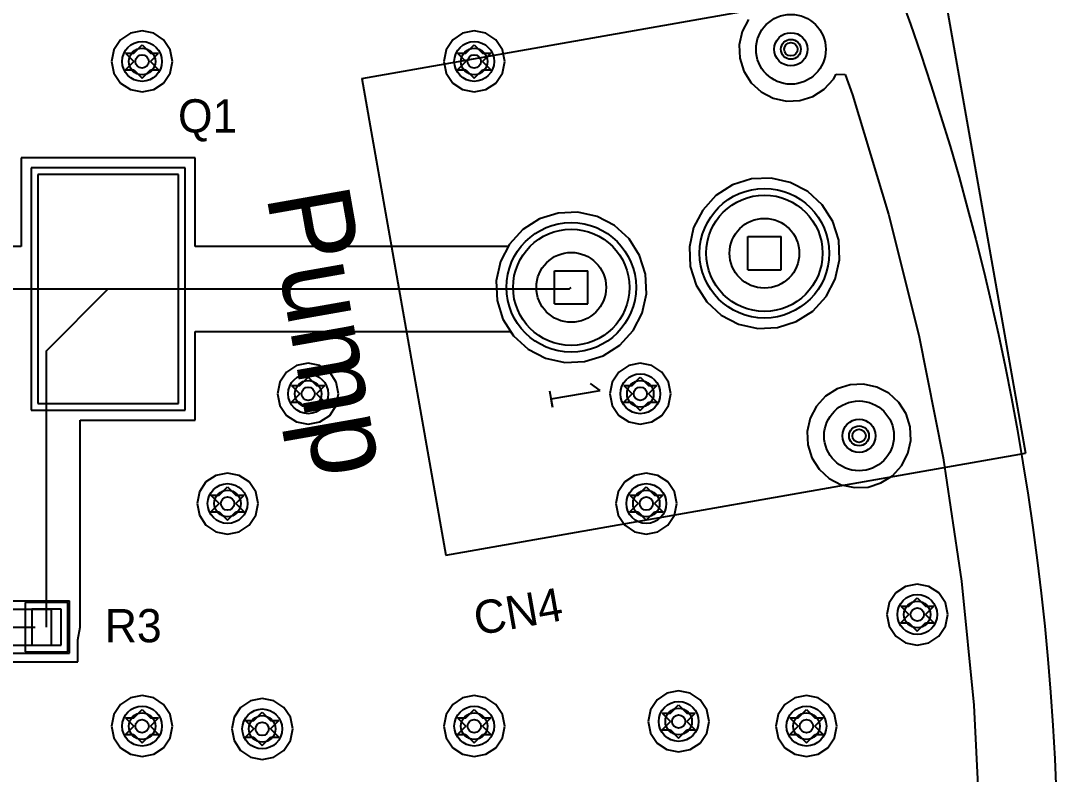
# Model space of a CAD drawing. Header units: millimetres. Extents: x 7.3 to 18.4, y 2.4 to 9.4.
# Drawn here: x 10.327 to 10.952, y 4.171 to 4.624 of the extents above; entities that cross this region are included whole.
import ezdxf

# ---------------------------------------------------------------- set-up
doc = ezdxf.new("R2010")
doc.units = ezdxf.units.MM
doc.header["$MEASUREMENT"] = 0
for name, color, linetype in [('BottomLayer', 5, 'Continuous'), ('BottomSolder', 6, 'Continuous'), ('DrillDrawing', 1, 'Continuous'), ('Mechanical1', 6, 'Continuous'), ('Mechanical13', 56, 'Continuous'), ('Mechanical15', 56, 'Continuous'), ('MidLayer1', 16, 'Continuous'), ('MidLayer2', 76, 'Continuous'), ('MultiLayer', 9, 'Continuous'), ('PadHoleLayer', 156, 'Continuous'), ('TopLayer', 1, 'Continuous'), ('TopOverlay', 2, 'Continuous'), ('TopPaste', 8, 'Continuous'), ('TopSolder', 216, 'Continuous'), ('ViaHoleLayer', 16, 'Continuous')]:
    doc.layers.add(name, color=color, linetype=linetype)

msp = doc.modelspace()

# ---------------------------------------------------------------- linework, layer by layer
at = {"layer": 'BottomLayer'}
for p, q in [((10.76504, 4.62524), (10.76127, 4.618)), ((10.76127, 4.618), (10.7595, 4.61003)), ((10.7595, 4.61003), (10.75986, 4.60188)), ((10.75986, 4.60188), (10.76231, 4.59409)), ((10.76231, 4.59409), (10.7667, 4.58721)), ((10.81627, 4.58937), (10.81786, 4.59244)), ((10.81786, 4.59244), (10.8233, 4.59207)), ((10.8233, 4.59207), (10.82766, 4.57989)), ((10.7667, 4.58721), (10.77272, 4.58169)), ((10.81075, 4.58336), (10.81627, 4.58937)), ((10.77272, 4.58169), (10.77996, 4.57793)), ((10.79608, 4.57652), (10.80387, 4.57897)), ((10.80387, 4.57897), (10.81075, 4.58336)), ((10.82766, 4.57989), (10.84946, 4.50804)), ((10.77996, 4.57793), (10.78793, 4.57616)), ((10.78793, 4.57616), (10.79608, 4.57652)), ((10.63923, 4.50519), (10.62923, 4.49883)), ((10.65053, 4.50876), (10.63923, 4.50519)), ((10.66236, 4.50927), (10.65053, 4.50876)), ((10.67393, 4.50671), (10.66236, 4.50927)), ((10.68444, 4.50124), (10.67393, 4.50671)), ((10.84946, 4.50804), (10.8677, 4.4352)), ((10.62923, 4.49883), (10.62123, 4.49009)), ((10.69318, 4.49323), (10.68444, 4.50124)), ((10.69954, 4.48324), (10.69318, 4.49323)), ((10.62123, 4.49009), (10.61576, 4.47958)), ((10.61576, 4.47958), (10.61319, 4.46801)), ((10.70311, 4.47194), (10.69954, 4.48324)), ((10.61319, 4.46801), (10.61371, 4.45618)), ((10.70362, 4.4601), (10.70311, 4.47194)), ((10.70106, 4.44853), (10.70362, 4.4601)), ((10.61371, 4.45618), (10.61727, 4.44488)), ((10.69559, 4.43802), (10.70106, 4.44853)), ((10.61727, 4.44488), (10.62364, 4.43488)), ((10.68758, 4.42929), (10.69559, 4.43802)), ((10.8677, 4.4352), (10.88235, 4.36155)), ((10.62364, 4.43488), (10.63238, 4.42688)), ((10.67759, 4.42292), (10.68758, 4.42929)), ((10.63238, 4.42688), (10.64288, 4.42141)), ((10.66629, 4.41936), (10.67759, 4.42292)), ((10.64288, 4.42141), (10.65445, 4.41884)), ((10.65445, 4.41884), (10.66629, 4.41936)), ((10.82624, 4.40547), (10.81846, 4.40301)), ((10.8344, 4.40582), (10.82624, 4.40547)), ((10.84237, 4.40406), (10.8344, 4.40582)), ((10.84961, 4.40029), (10.84237, 4.40406)), ((10.81157, 4.39863), (10.80606, 4.39261)), ((10.81846, 4.40301), (10.81157, 4.39863)), ((10.85562, 4.39477), (10.84961, 4.40029)), ((10.80606, 4.39261), (10.80229, 4.38537)), ((10.86001, 4.38789), (10.85562, 4.39477)), ((10.80229, 4.38537), (10.80052, 4.3774)), ((10.86246, 4.38011), (10.86001, 4.38789)), ((10.86282, 4.37195), (10.86246, 4.38011)), ((10.80052, 4.3774), (10.80088, 4.36925)), ((10.80088, 4.36925), (10.80333, 4.36146)), ((10.86105, 4.36398), (10.86282, 4.37195)), ((10.80333, 4.36146), (10.80772, 4.35458)), ((10.85728, 4.35674), (10.86105, 4.36398)), ((10.88235, 4.36155), (10.89337, 4.28727)), ((10.80772, 4.35458), (10.81374, 4.34906)), ((10.85177, 4.35072), (10.85728, 4.35674)), ((10.81374, 4.34906), (10.82098, 4.34529)), ((10.84489, 4.34634), (10.85177, 4.35072)), ((10.82098, 4.34529), (10.82895, 4.34353)), ((10.82895, 4.34353), (10.8371, 4.34388)), ((10.8371, 4.34388), (10.84489, 4.34634)), ((10.89337, 4.28727), (10.90073, 4.21255)), ((10.90073, 4.21255), (10.90442, 4.13755))]:
    msp.add_line(p, q, dxfattribs=at)
for centre, radius in [((10.4, 4.6), 0.008), ((10.6, 4.6), 0.008), ((10.77472, 4.48457), 0.035), ((10.65841, 4.46406), 0.035), ((10.5, 4.4), 0.008), ((10.7, 4.4), 0.008), ((10.45148, 4.33394), 0.008), ((10.70361, 4.33394), 0.008), ((10.86674, 4.26716), 0.008), ((10.72307, 4.20281), 0.008), ((10.4, 4.2), 0.008), ((10.47234, 4.19831), 0.008), ((10.6, 4.2), 0.008), ((10.8, 4.2), 0.008)]:
    msp.add_circle(centre, radius, dxfattribs=at)
at = {"layer": 'BottomSolder'}
for centre, radius in [((10.4, 4.6), 0.012), ((10.6, 4.6), 0.012), ((10.79065, 4.60731), 0.004), ((10.77472, 4.48457), 0.039), ((10.65841, 4.46406), 0.039), ((10.5, 4.4), 0.012), ((10.7, 4.4), 0.012), ((10.83167, 4.37468), 0.004), ((10.45148, 4.33394), 0.012), ((10.70361, 4.33394), 0.012), ((10.86674, 4.26716), 0.012), ((10.4, 4.2), 0.012), ((10.47234, 4.19831), 0.012), ((10.6, 4.2), 0.012), ((10.72307, 4.20281), 0.012), ((10.8, 4.2), 0.012)]:
    msp.add_circle(centre, radius, dxfattribs=at)
at = {"layer": 'DrillDrawing'}
for p, q in [((10.395, 4.605), (10.4, 4.61)), ((10.4, 4.61), (10.405, 4.605)), ((10.595, 4.605), (10.6, 4.61)), ((10.6, 4.61), (10.605, 4.605)), ((10.39, 4.605), (10.395, 4.6)), ((10.39, 4.605), (10.395, 4.605)), ((10.405, 4.605), (10.41, 4.605)), ((10.405, 4.6), (10.41, 4.605)), ((10.59, 4.605), (10.595, 4.6)), ((10.59, 4.605), (10.595, 4.605)), ((10.605, 4.605), (10.61, 4.605)), ((10.605, 4.6), (10.61, 4.605)), ((10.39, 4.595), (10.395, 4.6)), ((10.405, 4.6), (10.41, 4.595)), ((10.59, 4.595), (10.595, 4.6)), ((10.605, 4.6), (10.61, 4.595)), ((10.39, 4.595), (10.395, 4.595)), ((10.395, 4.595), (10.4, 4.59)), ((10.4, 4.59), (10.405, 4.595)), ((10.405, 4.595), (10.41, 4.595)), ((10.59, 4.595), (10.595, 4.595)), ((10.595, 4.595), (10.6, 4.59)), ((10.6, 4.59), (10.605, 4.595)), ((10.605, 4.595), (10.61, 4.595)), ((10.76472, 4.49457), (10.78472, 4.49457)), ((10.76472, 4.47457), (10.76472, 4.49457)), ((10.78472, 4.47457), (10.78472, 4.49457)), ((10.64841, 4.47406), (10.66841, 4.47406)), ((10.64841, 4.45406), (10.64841, 4.47406)), ((10.66841, 4.45406), (10.66841, 4.47406)), ((10.76472, 4.47457), (10.78472, 4.47457)), ((10.64841, 4.45406), (10.66841, 4.45406)), ((10.49, 4.405), (10.495, 4.4)), ((10.49, 4.405), (10.495, 4.405)), ((10.495, 4.405), (10.5, 4.41)), ((10.5, 4.41), (10.505, 4.405)), ((10.505, 4.405), (10.51, 4.405)), ((10.505, 4.4), (10.51, 4.405)), ((10.69, 4.405), (10.695, 4.4)), ((10.69, 4.405), (10.695, 4.405)), ((10.695, 4.405), (10.7, 4.41)), ((10.7, 4.41), (10.705, 4.405)), ((10.705, 4.405), (10.71, 4.405)), ((10.705, 4.4), (10.71, 4.405)), ((10.49, 4.395), (10.495, 4.4)), ((10.505, 4.4), (10.51, 4.395)), ((10.69, 4.395), (10.695, 4.4)), ((10.705, 4.4), (10.71, 4.395)), ((10.49, 4.395), (10.495, 4.395)), ((10.495, 4.395), (10.5, 4.39)), ((10.5, 4.39), (10.505, 4.395)), ((10.505, 4.395), (10.51, 4.395)), ((10.69, 4.395), (10.695, 4.395)), ((10.695, 4.395), (10.7, 4.39)), ((10.7, 4.39), (10.705, 4.395)), ((10.705, 4.395), (10.71, 4.395)), ((10.44647, 4.33894), (10.45148, 4.34394)), ((10.45148, 4.34394), (10.45647, 4.33894)), ((10.69861, 4.33894), (10.70361, 4.34394)), ((10.70361, 4.34394), (10.70861, 4.33894)), ((10.44148, 4.33894), (10.44647, 4.33394)), ((10.44148, 4.33894), (10.44647, 4.33894)), ((10.45647, 4.33894), (10.46148, 4.33894)), ((10.45647, 4.33394), (10.46148, 4.33894)), ((10.69361, 4.33894), (10.69861, 4.33394)), ((10.69361, 4.33894), (10.69861, 4.33894)), ((10.70861, 4.33894), (10.71361, 4.33894)), ((10.70861, 4.33394), (10.71361, 4.33894)), ((10.44148, 4.32894), (10.44647, 4.33394)), ((10.44148, 4.32894), (10.44647, 4.32894)), ((10.44647, 4.32894), (10.45148, 4.32394)), ((10.45148, 4.32394), (10.45647, 4.32894)), ((10.45647, 4.33394), (10.46148, 4.32894)), ((10.45647, 4.32894), (10.46148, 4.32894)), ((10.69361, 4.32894), (10.69861, 4.33394)), ((10.69361, 4.32894), (10.69861, 4.32894)), ((10.69861, 4.32894), (10.70361, 4.32394)), ((10.70361, 4.32394), (10.70861, 4.32894)), ((10.70861, 4.33394), (10.71361, 4.32894)), ((10.70861, 4.32894), (10.71361, 4.32894)), ((10.86174, 4.27216), (10.86674, 4.27716)), ((10.86674, 4.27716), (10.87174, 4.27216)), ((10.85674, 4.27216), (10.86174, 4.26716)), ((10.85674, 4.27216), (10.86174, 4.27216)), ((10.85674, 4.26216), (10.86174, 4.26716)), ((10.87174, 4.27216), (10.87674, 4.27216)), ((10.87174, 4.26716), (10.87674, 4.27216)), ((10.87174, 4.26716), (10.87674, 4.26216)), ((10.85674, 4.26216), (10.86174, 4.26216)), ((10.86174, 4.26216), (10.86674, 4.25716)), ((10.86674, 4.25716), (10.87174, 4.26216)), ((10.87174, 4.26216), (10.87674, 4.26216)), ((10.71807, 4.20781), (10.72307, 4.21281)), ((10.72307, 4.21281), (10.72807, 4.20781)), ((10.39, 4.205), (10.395, 4.2)), ((10.39, 4.205), (10.395, 4.205)), ((10.395, 4.205), (10.4, 4.21)), ((10.4, 4.21), (10.405, 4.205)), ((10.405, 4.205), (10.41, 4.205)), ((10.405, 4.2), (10.41, 4.205)), ((10.46734, 4.20331), (10.47234, 4.20831)), ((10.47234, 4.20831), (10.47734, 4.20331)), ((10.59, 4.205), (10.595, 4.2)), ((10.59, 4.205), (10.595, 4.205)), ((10.595, 4.205), (10.6, 4.21)), ((10.6, 4.21), (10.605, 4.205)), ((10.605, 4.205), (10.61, 4.205)), ((10.605, 4.2), (10.61, 4.205)), ((10.71307, 4.20781), (10.71807, 4.20281)), ((10.71307, 4.20781), (10.71807, 4.20781)), ((10.72807, 4.20781), (10.73307, 4.20781)), ((10.72807, 4.20281), (10.73307, 4.20781)), ((10.79, 4.205), (10.795, 4.2)), ((10.79, 4.205), (10.795, 4.205)), ((10.795, 4.205), (10.8, 4.21)), ((10.8, 4.21), (10.805, 4.205)), ((10.805, 4.205), (10.81, 4.205)), ((10.805, 4.2), (10.81, 4.205)), ((10.39, 4.195), (10.395, 4.2)), ((10.405, 4.2), (10.41, 4.195)), ((10.46234, 4.20331), (10.46734, 4.19831)), ((10.46234, 4.20331), (10.46734, 4.20331)), ((10.46234, 4.19331), (10.46734, 4.19831)), ((10.47734, 4.20331), (10.48234, 4.20331)), ((10.47734, 4.19831), (10.48234, 4.20331)), ((10.47734, 4.19831), (10.48234, 4.19331)), ((10.59, 4.195), (10.595, 4.2)), ((10.605, 4.2), (10.61, 4.195)), ((10.71307, 4.19781), (10.71807, 4.20281)), ((10.71307, 4.19781), (10.71807, 4.19781)), ((10.71807, 4.19781), (10.72307, 4.19281)), ((10.72307, 4.19281), (10.72807, 4.19781)), ((10.72807, 4.20281), (10.73307, 4.19781)), ((10.72807, 4.19781), (10.73307, 4.19781)), ((10.79, 4.195), (10.795, 4.2)), ((10.805, 4.2), (10.81, 4.195)), ((10.39, 4.195), (10.395, 4.195)), ((10.395, 4.195), (10.4, 4.19)), ((10.4, 4.19), (10.405, 4.195)), ((10.405, 4.195), (10.41, 4.195)), ((10.46234, 4.19331), (10.46734, 4.19331)), ((10.46734, 4.19331), (10.47234, 4.18831)), ((10.47234, 4.18831), (10.47734, 4.19331)), ((10.47734, 4.19331), (10.48234, 4.19331)), ((10.59, 4.195), (10.595, 4.195)), ((10.595, 4.195), (10.6, 4.19)), ((10.6, 4.19), (10.605, 4.195)), ((10.605, 4.195), (10.61, 4.195)), ((10.79, 4.195), (10.795, 4.195)), ((10.795, 4.195), (10.8, 4.19)), ((10.8, 4.19), (10.805, 4.195)), ((10.805, 4.195), (10.81, 4.195))]:
    msp.add_line(p, q, dxfattribs=at)
for centre, radius in [((10.79065, 4.60731), 0.01), ((10.79065, 4.60731), 0.006), ((10.83167, 4.37468), 0.01), ((10.83167, 4.37468), 0.006)]:
    msp.add_circle(centre, radius, dxfattribs=at)
at = {"layer": 'Mechanical1'}
msp.add_circle((9.37681, 4.09921), 1.5748, dxfattribs=at)
at = {"layer": 'Mechanical13'}
for p, q in [((10.30406, 4.27039), (10.34539, 4.27039)), ((10.34539, 4.24874), (10.34539, 4.27039)), ((10.30406, 4.24874), (10.34539, 4.24874))]:
    msp.add_line(p, q, dxfattribs=at)
at = {"layer": 'Mechanical15'}
for p, q in [((10.29323, 4.27532), (10.35622, 4.27532)), ((10.35622, 4.24382), (10.35622, 4.27532)), ((10.3139, 4.25957), (10.33555, 4.25957)), ((10.29323, 4.24382), (10.35622, 4.24382))]:
    msp.add_line(p, q, dxfattribs=at)
at = {"layer": 'MidLayer1'}
for p, q in [((10.76504, 4.62524), (10.76127, 4.618)), ((10.76127, 4.618), (10.7595, 4.61003)), ((10.7595, 4.61003), (10.75986, 4.60188)), ((10.75986, 4.60188), (10.76231, 4.59409)), ((10.76231, 4.59409), (10.7667, 4.58721)), ((10.81627, 4.58937), (10.81786, 4.59244)), ((10.81786, 4.59244), (10.8233, 4.59207)), ((10.8233, 4.59207), (10.82766, 4.57989)), ((10.7667, 4.58721), (10.77272, 4.58169)), ((10.81075, 4.58336), (10.81627, 4.58937)), ((10.77272, 4.58169), (10.77996, 4.57793)), ((10.79608, 4.57652), (10.80387, 4.57897)), ((10.80387, 4.57897), (10.81075, 4.58336)), ((10.82766, 4.57989), (10.84946, 4.50804)), ((10.77996, 4.57793), (10.78793, 4.57616)), ((10.78793, 4.57616), (10.79608, 4.57652)), ((10.63923, 4.50519), (10.62923, 4.49883)), ((10.65053, 4.50876), (10.63923, 4.50519)), ((10.66236, 4.50927), (10.65053, 4.50876)), ((10.67393, 4.50671), (10.66236, 4.50927)), ((10.68444, 4.50124), (10.67393, 4.50671)), ((10.84946, 4.50804), (10.8677, 4.4352)), ((10.62923, 4.49883), (10.62123, 4.49009)), ((10.69318, 4.49323), (10.68444, 4.50124)), ((10.69954, 4.48324), (10.69318, 4.49323)), ((10.62123, 4.49009), (10.61576, 4.47958)), ((10.61576, 4.47958), (10.61319, 4.46801)), ((10.70311, 4.47194), (10.69954, 4.48324)), ((10.61319, 4.46801), (10.61371, 4.45618)), ((10.70362, 4.4601), (10.70311, 4.47194)), ((10.70106, 4.44853), (10.70362, 4.4601)), ((10.61371, 4.45618), (10.61727, 4.44488)), ((10.69559, 4.43802), (10.70106, 4.44853)), ((10.61727, 4.44488), (10.62364, 4.43488)), ((10.68758, 4.42929), (10.69559, 4.43802)), ((10.8677, 4.4352), (10.88235, 4.36155)), ((10.62364, 4.43488), (10.63238, 4.42688)), ((10.67759, 4.42292), (10.68758, 4.42929)), ((10.63238, 4.42688), (10.64288, 4.42141)), ((10.66629, 4.41936), (10.67759, 4.42292)), ((10.64288, 4.42141), (10.65445, 4.41884)), ((10.65445, 4.41884), (10.66629, 4.41936)), ((10.82624, 4.40547), (10.81846, 4.40301)), ((10.8344, 4.40582), (10.82624, 4.40547)), ((10.84237, 4.40406), (10.8344, 4.40582)), ((10.84961, 4.40029), (10.84237, 4.40406)), ((10.81157, 4.39863), (10.80606, 4.39261)), ((10.81846, 4.40301), (10.81157, 4.39863)), ((10.85562, 4.39477), (10.84961, 4.40029)), ((10.80606, 4.39261), (10.80229, 4.38537)), ((10.86001, 4.38789), (10.85562, 4.39477)), ((10.80229, 4.38537), (10.80052, 4.3774)), ((10.86246, 4.38011), (10.86001, 4.38789)), ((10.86282, 4.37195), (10.86246, 4.38011)), ((10.80052, 4.3774), (10.80088, 4.36925)), ((10.80088, 4.36925), (10.80333, 4.36146)), ((10.86105, 4.36398), (10.86282, 4.37195)), ((10.80333, 4.36146), (10.80772, 4.35458)), ((10.85728, 4.35674), (10.86105, 4.36398)), ((10.88235, 4.36155), (10.89337, 4.28727)), ((10.80772, 4.35458), (10.81374, 4.34906)), ((10.85177, 4.35072), (10.85728, 4.35674)), ((10.81374, 4.34906), (10.82098, 4.34529)), ((10.84489, 4.34634), (10.85177, 4.35072)), ((10.82098, 4.34529), (10.82895, 4.34353)), ((10.82895, 4.34353), (10.8371, 4.34388)), ((10.8371, 4.34388), (10.84489, 4.34634)), ((10.89337, 4.28727), (10.90073, 4.21255)), ((10.90073, 4.21255), (10.90442, 4.13755))]:
    msp.add_line(p, q, dxfattribs=at)
for centre, radius in [((10.4, 4.6), 0.008), ((10.6, 4.6), 0.008), ((10.77472, 4.48457), 0.035), ((10.65841, 4.46406), 0.035), ((10.5, 4.4), 0.008), ((10.7, 4.4), 0.008), ((10.45148, 4.33394), 0.008), ((10.70361, 4.33394), 0.008), ((10.86674, 4.26716), 0.008), ((10.72307, 4.20281), 0.008), ((10.4, 4.2), 0.008), ((10.47234, 4.19831), 0.008), ((10.6, 4.2), 0.008), ((10.8, 4.2), 0.008)]:
    msp.add_circle(centre, radius, dxfattribs=at)
at = {"layer": 'MidLayer2'}
for p, q in [((10.76504, 4.62524), (10.76127, 4.618)), ((10.39298, 4.61696), (10.38702, 4.61298)), ((10.4, 4.61835), (10.39298, 4.61696)), ((10.40702, 4.61696), (10.4, 4.61835)), ((10.41298, 4.61298), (10.40702, 4.61696)), ((10.59298, 4.61696), (10.58702, 4.61298)), ((10.6, 4.61835), (10.59298, 4.61696)), ((10.60702, 4.61696), (10.6, 4.61835)), ((10.61298, 4.61298), (10.60702, 4.61696)), ((10.76127, 4.618), (10.7595, 4.61003)), ((10.38702, 4.61298), (10.38304, 4.60702)), ((10.41696, 4.60702), (10.41298, 4.61298)), ((10.58702, 4.61298), (10.58304, 4.60702)), ((10.61696, 4.60702), (10.61298, 4.61298)), ((10.7595, 4.61003), (10.75986, 4.60188)), ((10.38304, 4.60702), (10.38165, 4.6)), ((10.41835, 4.6), (10.41696, 4.60702)), ((10.58304, 4.60702), (10.58165, 4.6)), ((10.61835, 4.6), (10.61696, 4.60702)), ((10.38165, 4.6), (10.38304, 4.59298)), ((10.41696, 4.59298), (10.41835, 4.6)), ((10.58165, 4.6), (10.58304, 4.59298)), ((10.61696, 4.59298), (10.61835, 4.6)), ((10.75986, 4.60188), (10.76231, 4.59409)), ((10.38304, 4.59298), (10.38702, 4.58702)), ((10.41298, 4.58702), (10.41696, 4.59298)), ((10.58304, 4.59298), (10.58702, 4.58702)), ((10.61298, 4.58702), (10.61696, 4.59298)), ((10.76231, 4.59409), (10.7667, 4.58721)), ((10.81627, 4.58937), (10.81786, 4.59244)), ((10.81786, 4.59244), (10.8233, 4.59207)), ((10.8233, 4.59207), (10.82766, 4.57989)), ((10.38702, 4.58702), (10.39298, 4.58304)), ((10.40702, 4.58304), (10.41298, 4.58702)), ((10.58702, 4.58702), (10.59298, 4.58304)), ((10.60702, 4.58304), (10.61298, 4.58702)), ((10.7667, 4.58721), (10.77272, 4.58169)), ((10.81075, 4.58336), (10.81627, 4.58937)), ((10.39298, 4.58304), (10.4, 4.58165)), ((10.4, 4.58165), (10.40702, 4.58304)), ((10.59298, 4.58304), (10.6, 4.58165)), ((10.6, 4.58165), (10.60702, 4.58304)), ((10.77272, 4.58169), (10.77996, 4.57793)), ((10.79608, 4.57652), (10.80387, 4.57897)), ((10.80387, 4.57897), (10.81075, 4.58336)), ((10.82766, 4.57989), (10.84946, 4.50804)), ((10.77996, 4.57793), (10.78793, 4.57616)), ((10.78793, 4.57616), (10.79608, 4.57652)), ((10.76684, 4.52927), (10.75554, 4.5257)), ((10.77868, 4.52978), (10.76684, 4.52927)), ((10.79025, 4.52722), (10.77868, 4.52978)), ((10.75554, 4.5257), (10.74555, 4.51934)), ((10.80076, 4.52175), (10.79025, 4.52722)), ((10.74555, 4.51934), (10.73754, 4.5106)), ((10.80949, 4.51374), (10.80076, 4.52175)), ((10.73754, 4.5106), (10.73207, 4.50009)), ((10.81586, 4.50375), (10.80949, 4.51374)), ((10.63923, 4.50519), (10.62923, 4.49883)), ((10.65053, 4.50876), (10.63923, 4.50519)), ((10.66236, 4.50927), (10.65053, 4.50876)), ((10.67393, 4.50671), (10.66236, 4.50927)), ((10.68444, 4.50124), (10.67393, 4.50671)), ((10.81942, 4.49245), (10.81586, 4.50375)), ((10.84946, 4.50804), (10.8677, 4.4352)), ((10.62923, 4.49883), (10.62123, 4.49009)), ((10.69318, 4.49323), (10.68444, 4.50124)), ((10.73207, 4.50009), (10.72951, 4.48852)), ((10.69954, 4.48324), (10.69318, 4.49323)), ((10.81994, 4.48061), (10.81942, 4.49245)), ((10.62123, 4.49009), (10.61576, 4.47958)), ((10.72951, 4.48852), (10.73003, 4.47669)), ((10.61576, 4.47958), (10.61319, 4.46801)), ((10.70311, 4.47194), (10.69954, 4.48324)), ((10.81738, 4.46904), (10.81994, 4.48061)), ((10.73003, 4.47669), (10.73359, 4.46539)), ((10.61319, 4.46801), (10.61371, 4.45618)), ((10.70362, 4.4601), (10.70311, 4.47194)), ((10.8119, 4.45853), (10.81738, 4.46904)), ((10.70106, 4.44853), (10.70362, 4.4601)), ((10.73359, 4.46539), (10.73996, 4.45539)), ((10.61371, 4.45618), (10.61727, 4.44488)), ((10.73996, 4.45539), (10.74869, 4.44739)), ((10.8039, 4.4498), (10.8119, 4.45853)), ((10.69559, 4.43802), (10.70106, 4.44853)), ((10.79391, 4.44343), (10.8039, 4.4498)), ((10.61727, 4.44488), (10.62364, 4.43488)), ((10.74869, 4.44739), (10.7592, 4.44192)), ((10.7592, 4.44192), (10.77077, 4.43935)), ((10.78261, 4.43987), (10.79391, 4.44343)), ((10.68758, 4.42929), (10.69559, 4.43802)), ((10.77077, 4.43935), (10.78261, 4.43987)), ((10.8677, 4.4352), (10.88235, 4.36155)), ((10.62364, 4.43488), (10.63238, 4.42688)), ((10.67759, 4.42292), (10.68758, 4.42929)), ((10.63238, 4.42688), (10.64288, 4.42141)), ((10.66629, 4.41936), (10.67759, 4.42292)), ((10.49298, 4.41696), (10.48702, 4.41298)), ((10.5, 4.41835), (10.49298, 4.41696)), ((10.50702, 4.41696), (10.5, 4.41835)), ((10.51298, 4.41298), (10.50702, 4.41696)), ((10.64288, 4.42141), (10.65445, 4.41884)), ((10.65445, 4.41884), (10.66629, 4.41936)), ((10.69298, 4.41696), (10.68702, 4.41298)), ((10.7, 4.41835), (10.69298, 4.41696)), ((10.70702, 4.41696), (10.7, 4.41835)), ((10.71298, 4.41298), (10.70702, 4.41696)), ((10.48702, 4.41298), (10.48304, 4.40702)), ((10.51696, 4.40702), (10.51298, 4.41298)), ((10.68702, 4.41298), (10.68304, 4.40702)), ((10.71696, 4.40702), (10.71298, 4.41298)), ((10.48304, 4.40702), (10.48165, 4.4)), ((10.51835, 4.4), (10.51696, 4.40702)), ((10.68304, 4.40702), (10.68165, 4.4)), ((10.71835, 4.4), (10.71696, 4.40702)), ((10.82624, 4.40547), (10.81846, 4.40301)), ((10.8344, 4.40582), (10.82624, 4.40547)), ((10.84237, 4.40406), (10.8344, 4.40582)), ((10.84961, 4.40029), (10.84237, 4.40406)), ((10.48165, 4.4), (10.48304, 4.39298)), ((10.51696, 4.39298), (10.51835, 4.4)), ((10.68165, 4.4), (10.68304, 4.39298)), ((10.71696, 4.39298), (10.71835, 4.4)), ((10.81157, 4.39863), (10.80606, 4.39261)), ((10.81846, 4.40301), (10.81157, 4.39863)), ((10.85562, 4.39477), (10.84961, 4.40029)), ((10.48304, 4.39298), (10.48702, 4.38702)), ((10.51298, 4.38702), (10.51696, 4.39298)), ((10.68304, 4.39298), (10.68702, 4.38702)), ((10.71298, 4.38702), (10.71696, 4.39298)), ((10.80606, 4.39261), (10.80229, 4.38537)), ((10.86001, 4.38789), (10.85562, 4.39477)), ((10.48702, 4.38702), (10.49298, 4.38304)), ((10.50702, 4.38304), (10.51298, 4.38702)), ((10.68702, 4.38702), (10.69298, 4.38304)), ((10.70702, 4.38304), (10.71298, 4.38702)), ((10.80229, 4.38537), (10.80052, 4.3774)), ((10.86246, 4.38011), (10.86001, 4.38789)), ((10.49298, 4.38304), (10.5, 4.38165)), ((10.5, 4.38165), (10.50702, 4.38304)), ((10.69298, 4.38304), (10.7, 4.38165)), ((10.7, 4.38165), (10.70702, 4.38304)), ((10.86282, 4.37195), (10.86246, 4.38011)), ((10.80052, 4.3774), (10.80088, 4.36925)), ((10.80088, 4.36925), (10.80333, 4.36146)), ((10.86105, 4.36398), (10.86282, 4.37195)), ((10.80333, 4.36146), (10.80772, 4.35458)), ((10.85728, 4.35674), (10.86105, 4.36398)), ((10.88235, 4.36155), (10.89337, 4.28727)), ((10.80772, 4.35458), (10.81374, 4.34906)), ((10.85177, 4.35072), (10.85728, 4.35674)), ((10.44445, 4.3509), (10.4385, 4.34692)), ((10.45148, 4.35229), (10.44445, 4.3509)), ((10.4585, 4.3509), (10.45148, 4.35229)), ((10.46445, 4.34692), (10.4585, 4.3509)), ((10.69658, 4.3509), (10.69063, 4.34692)), ((10.70361, 4.35229), (10.69658, 4.3509)), ((10.71063, 4.3509), (10.70361, 4.35229)), ((10.71658, 4.34692), (10.71063, 4.3509)), ((10.81374, 4.34906), (10.82098, 4.34529)), ((10.84489, 4.34634), (10.85177, 4.35072)), ((10.4385, 4.34692), (10.43452, 4.34096)), ((10.46843, 4.34096), (10.46445, 4.34692)), ((10.69063, 4.34692), (10.68665, 4.34096)), ((10.72056, 4.34096), (10.71658, 4.34692)), ((10.82098, 4.34529), (10.82895, 4.34353)), ((10.82895, 4.34353), (10.8371, 4.34388)), ((10.8371, 4.34388), (10.84489, 4.34634)), ((10.43452, 4.34096), (10.43312, 4.33394)), ((10.46983, 4.33394), (10.46843, 4.34096)), ((10.68665, 4.34096), (10.68525, 4.33394)), ((10.72196, 4.33394), (10.72056, 4.34096)), ((10.43312, 4.33394), (10.43452, 4.32692)), ((10.46843, 4.32692), (10.46983, 4.33394)), ((10.68525, 4.33394), (10.68665, 4.32692)), ((10.72056, 4.32692), (10.72196, 4.33394)), ((10.43452, 4.32692), (10.4385, 4.32096)), ((10.46445, 4.32096), (10.46843, 4.32692)), ((10.68665, 4.32692), (10.69063, 4.32096)), ((10.71658, 4.32096), (10.72056, 4.32692)), ((10.4385, 4.32096), (10.44445, 4.31699)), ((10.44445, 4.31699), (10.45148, 4.31559)), ((10.45148, 4.31559), (10.4585, 4.31699)), ((10.4585, 4.31699), (10.46445, 4.32096)), ((10.69063, 4.32096), (10.69658, 4.31699)), ((10.69658, 4.31699), (10.70361, 4.31559)), ((10.70361, 4.31559), (10.71063, 4.31699)), ((10.71063, 4.31699), (10.71658, 4.32096)), ((10.86674, 4.28551), (10.85972, 4.28412)), ((10.87377, 4.28412), (10.86674, 4.28551)), ((10.89337, 4.28727), (10.90073, 4.21255)), ((10.85377, 4.28014), (10.84979, 4.27418)), ((10.85972, 4.28412), (10.85377, 4.28014)), ((10.87972, 4.28014), (10.87377, 4.28412)), ((10.8837, 4.27418), (10.87972, 4.28014)), ((10.84979, 4.27418), (10.84839, 4.26716)), ((10.8851, 4.26716), (10.8837, 4.27418)), ((10.84839, 4.26716), (10.84979, 4.26014)), ((10.8837, 4.26014), (10.8851, 4.26716)), ((10.84979, 4.26014), (10.85377, 4.25418)), ((10.87972, 4.25418), (10.8837, 4.26014)), ((10.85377, 4.25418), (10.85972, 4.2502)), ((10.87377, 4.2502), (10.87972, 4.25418)), ((10.85972, 4.2502), (10.86674, 4.24881)), ((10.86674, 4.24881), (10.87377, 4.2502)), ((10.39298, 4.21696), (10.38702, 4.21298)), ((10.4, 4.21835), (10.39298, 4.21696)), ((10.40702, 4.21696), (10.4, 4.21835)), ((10.41298, 4.21298), (10.40702, 4.21696)), ((10.47234, 4.21666), (10.46532, 4.21526)), ((10.47936, 4.21526), (10.47234, 4.21666)), ((10.59298, 4.21696), (10.58702, 4.21298)), ((10.6, 4.21835), (10.59298, 4.21696)), ((10.60702, 4.21696), (10.6, 4.21835)), ((10.61298, 4.21298), (10.60702, 4.21696)), ((10.71605, 4.21977), (10.71009, 4.21579)), ((10.72307, 4.22117), (10.71605, 4.21977)), ((10.73009, 4.21977), (10.72307, 4.22117)), ((10.73605, 4.21579), (10.73009, 4.21977)), ((10.79298, 4.21696), (10.78702, 4.21298)), ((10.8, 4.21835), (10.79298, 4.21696)), ((10.80702, 4.21696), (10.8, 4.21835)), ((10.81298, 4.21298), (10.80702, 4.21696)), ((10.38702, 4.21298), (10.38304, 4.20702)), ((10.41696, 4.20702), (10.41298, 4.21298)), ((10.45936, 4.21128), (10.45538, 4.20533)), ((10.46532, 4.21526), (10.45936, 4.21128)), ((10.48532, 4.21128), (10.47936, 4.21526)), ((10.48929, 4.20533), (10.48532, 4.21128)), ((10.58702, 4.21298), (10.58304, 4.20702)), ((10.61696, 4.20702), (10.61298, 4.21298)), ((10.71009, 4.21579), (10.70612, 4.20984)), ((10.74003, 4.20984), (10.73605, 4.21579)), ((10.78702, 4.21298), (10.78304, 4.20702)), ((10.81696, 4.20702), (10.81298, 4.21298)), ((10.90073, 4.21255), (10.90442, 4.13755)), ((10.38304, 4.20702), (10.38165, 4.2)), ((10.41835, 4.2), (10.41696, 4.20702)), ((10.45538, 4.20533), (10.45399, 4.19831)), ((10.49069, 4.19831), (10.48929, 4.20533)), ((10.58304, 4.20702), (10.58165, 4.2)), ((10.61835, 4.2), (10.61696, 4.20702)), ((10.70612, 4.20984), (10.70472, 4.20281)), ((10.74142, 4.20281), (10.74003, 4.20984)), ((10.78304, 4.20702), (10.78165, 4.2)), ((10.81835, 4.2), (10.81696, 4.20702)), ((10.38165, 4.2), (10.38304, 4.19298)), ((10.41696, 4.19298), (10.41835, 4.2)), ((10.45399, 4.19831), (10.45538, 4.19128)), ((10.48929, 4.19128), (10.49069, 4.19831)), ((10.58165, 4.2), (10.58304, 4.19298)), ((10.61696, 4.19298), (10.61835, 4.2)), ((10.70472, 4.20281), (10.70612, 4.19579)), ((10.74003, 4.19579), (10.74142, 4.20281)), ((10.78165, 4.2), (10.78304, 4.19298)), ((10.81696, 4.19298), (10.81835, 4.2)), ((10.38304, 4.19298), (10.38702, 4.18702)), ((10.41298, 4.18702), (10.41696, 4.19298)), ((10.58304, 4.19298), (10.58702, 4.18702)), ((10.61298, 4.18702), (10.61696, 4.19298)), ((10.70612, 4.19579), (10.71009, 4.18984)), ((10.73605, 4.18984), (10.74003, 4.19579)), ((10.78304, 4.19298), (10.78702, 4.18702)), ((10.81298, 4.18702), (10.81696, 4.19298)), ((10.38702, 4.18702), (10.39298, 4.18304)), ((10.40702, 4.18304), (10.41298, 4.18702)), ((10.45538, 4.19128), (10.45936, 4.18533)), ((10.45936, 4.18533), (10.46532, 4.18135)), ((10.47936, 4.18135), (10.48532, 4.18533)), ((10.48532, 4.18533), (10.48929, 4.19128)), ((10.58702, 4.18702), (10.59298, 4.18304)), ((10.60702, 4.18304), (10.61298, 4.18702)), ((10.71009, 4.18984), (10.71605, 4.18586)), ((10.71605, 4.18586), (10.72307, 4.18446)), ((10.72307, 4.18446), (10.73009, 4.18586)), ((10.73009, 4.18586), (10.73605, 4.18984)), ((10.78702, 4.18702), (10.79298, 4.18304)), ((10.80702, 4.18304), (10.81298, 4.18702)), ((10.39298, 4.18304), (10.4, 4.18165)), ((10.4, 4.18165), (10.40702, 4.18304)), ((10.46532, 4.18135), (10.47234, 4.17995)), ((10.47234, 4.17995), (10.47936, 4.18135)), ((10.59298, 4.18304), (10.6, 4.18165)), ((10.6, 4.18165), (10.60702, 4.18304)), ((10.79298, 4.18304), (10.8, 4.18165)), ((10.8, 4.18165), (10.80702, 4.18304))]:
    msp.add_line(p, q, dxfattribs=at)
for centre, radius in [((10.4, 4.6), 0.008), ((10.6, 4.6), 0.008), ((10.77472, 4.48457), 0.035), ((10.65841, 4.46406), 0.035), ((10.5, 4.4), 0.008), ((10.7, 4.4), 0.008), ((10.45148, 4.33394), 0.008), ((10.70361, 4.33394), 0.008), ((10.86674, 4.26716), 0.008), ((10.72307, 4.20281), 0.008), ((10.4, 4.2), 0.008), ((10.47234, 4.19831), 0.008), ((10.6, 4.2), 0.008), ((10.8, 4.2), 0.008)]:
    msp.add_circle(centre, radius, dxfattribs=at)
at = {"layer": 'MultiLayer'}
for centre, radius in [((10.4, 4.6), 0.008), ((10.6, 4.6), 0.008), ((10.77472, 4.48457), 0.035), ((10.65841, 4.46406), 0.035), ((10.5, 4.4), 0.008), ((10.7, 4.4), 0.008), ((10.45148, 4.33394), 0.008), ((10.70361, 4.33394), 0.008), ((10.86674, 4.26716), 0.008), ((10.72307, 4.20281), 0.008), ((10.4, 4.2), 0.008), ((10.47234, 4.19831), 0.008), ((10.6, 4.2), 0.008), ((10.8, 4.2), 0.008)]:
    msp.add_circle(centre, radius, dxfattribs=at)
at = {"layer": 'PadHoleLayer'}
for centre in [(10.79065, 4.60731), (10.77472, 4.48457), (10.65841, 4.46406), (10.83167, 4.37468)]:
    msp.add_circle(centre, 0.021, dxfattribs=at)
at = {"layer": 'TopLayer'}
for p, q in [((10.76504, 4.62524), (10.76127, 4.618)), ((10.76127, 4.618), (10.7595, 4.61003)), ((10.7595, 4.61003), (10.75986, 4.60188)), ((10.75986, 4.60188), (10.76231, 4.59409)), ((10.76231, 4.59409), (10.7667, 4.58721)), ((10.81627, 4.58937), (10.81786, 4.59244)), ((10.81786, 4.59244), (10.8233, 4.59207)), ((10.8233, 4.59207), (10.82766, 4.57989)), ((10.7667, 4.58721), (10.77272, 4.58169)), ((10.81075, 4.58336), (10.81627, 4.58937)), ((10.77272, 4.58169), (10.77996, 4.57793)), ((10.79608, 4.57652), (10.80387, 4.57897)), ((10.80387, 4.57897), (10.81075, 4.58336)), ((10.82766, 4.57989), (10.84946, 4.50804)), ((10.77996, 4.57793), (10.78793, 4.57616)), ((10.78793, 4.57616), (10.79608, 4.57652)), ((10.43189, 4.54197), (10.32724, 4.54197)), ((10.32724, 4.54197), (10.32724, 4.48856)), ((10.43189, 4.48856), (10.43189, 4.54197)), ((10.42189, 4.53197), (10.33724, 4.53197)), ((10.33724, 4.53197), (10.33724, 4.39417)), ((10.42189, 4.39417), (10.42189, 4.53197)), ((10.63923, 4.50519), (10.62923, 4.49883)), ((10.65053, 4.50876), (10.63923, 4.50519)), ((10.66236, 4.50927), (10.65053, 4.50876)), ((10.67393, 4.50671), (10.66236, 4.50927)), ((10.68444, 4.50124), (10.67393, 4.50671)), ((10.84946, 4.50804), (10.8677, 4.4352)), ((10.62923, 4.49883), (10.62123, 4.49009)), ((10.69318, 4.49323), (10.68444, 4.50124)), ((10.69954, 4.48324), (10.69318, 4.49323)), ((10.32724, 4.48856), (10.1878, 4.48856)), ((10.62043, 4.48856), (10.43189, 4.48856)), ((10.62123, 4.49009), (10.62043, 4.48856)), ((10.70311, 4.47194), (10.69954, 4.48324)), ((10.70362, 4.4601), (10.70311, 4.47194)), ((10.13547, 4.46307), (10.37957, 4.46307)), ((10.34244, 4.42595), (10.37957, 4.46307)), ((10.37957, 4.46307), (10.65742, 4.46307)), ((10.37957, 4.46307), (10.37957, 4.46307)), ((10.65742, 4.46307), (10.65841, 4.46406)), ((10.70106, 4.44853), (10.70362, 4.4601)), ((10.69559, 4.43802), (10.70106, 4.44853)), ((10.43189, 4.38417), (10.43189, 4.43758)), ((10.43189, 4.43758), (10.62192, 4.43758)), ((10.62192, 4.43758), (10.62364, 4.43488)), ((10.68758, 4.42929), (10.69559, 4.43802)), ((10.8677, 4.4352), (10.88235, 4.36155)), ((10.62364, 4.43488), (10.63238, 4.42688)), ((10.67759, 4.42292), (10.68758, 4.42929)), ((10.34244, 4.25957), (10.34244, 4.42595)), ((10.63238, 4.42688), (10.64288, 4.42141)), ((10.66629, 4.41936), (10.67759, 4.42292)), ((10.64288, 4.42141), (10.65445, 4.41884)), ((10.65445, 4.41884), (10.66629, 4.41936)), ((10.82624, 4.40547), (10.81846, 4.40301)), ((10.8344, 4.40582), (10.82624, 4.40547)), ((10.84237, 4.40406), (10.8344, 4.40582)), ((10.84961, 4.40029), (10.84237, 4.40406)), ((10.81157, 4.39863), (10.80606, 4.39261)), ((10.81846, 4.40301), (10.81157, 4.39863)), ((10.85562, 4.39477), (10.84961, 4.40029)), ((10.33724, 4.39417), (10.42189, 4.39417)), ((10.80606, 4.39261), (10.80229, 4.38537)), ((10.86001, 4.38789), (10.85562, 4.39477)), ((10.80229, 4.38537), (10.80052, 4.3774)), ((10.86246, 4.38011), (10.86001, 4.38789)), ((10.36283, 4.25957), (10.36283, 4.38417)), ((10.36283, 4.38417), (10.43189, 4.38417)), ((10.86282, 4.37195), (10.86246, 4.38011)), ((10.80052, 4.3774), (10.80088, 4.36925)), ((10.80088, 4.36925), (10.80333, 4.36146)), ((10.86105, 4.36398), (10.86282, 4.37195)), ((10.80333, 4.36146), (10.80772, 4.35458)), ((10.85728, 4.35674), (10.86105, 4.36398)), ((10.88235, 4.36155), (10.89337, 4.28727)), ((10.80772, 4.35458), (10.81374, 4.34906)), ((10.85177, 4.35072), (10.85728, 4.35674)), ((10.81374, 4.34906), (10.82098, 4.34529)), ((10.84489, 4.34634), (10.85177, 4.35072)), ((10.82098, 4.34529), (10.82895, 4.34353)), ((10.82895, 4.34353), (10.8371, 4.34388)), ((10.8371, 4.34388), (10.84489, 4.34634)), ((10.89337, 4.28727), (10.90073, 4.21255)), ((10.3513, 4.27039), (10.33358, 4.27039)), ((10.33358, 4.27039), (10.33358, 4.24874)), ((10.3513, 4.24874), (10.3513, 4.27039)), ((10.3613, 4.25186), (10.36283, 4.25957)), ((10.33358, 4.24874), (10.3513, 4.24874)), ((10.3613, 4.23874), (10.3613, 4.25186)), ((10.28815, 4.23874), (10.3613, 4.23874)), ((10.90073, 4.21255), (10.90442, 4.13755))]:
    msp.add_line(p, q, dxfattribs=at)
for centre, radius in [((10.4, 4.6), 0.008), ((10.6, 4.6), 0.008), ((10.77472, 4.48457), 0.035), ((10.65841, 4.46406), 0.035), ((10.5, 4.4), 0.008), ((10.7, 4.4), 0.008), ((10.45148, 4.33394), 0.008), ((10.70361, 4.33394), 0.008), ((10.86674, 4.26716), 0.008), ((10.72307, 4.20281), 0.008), ((10.4, 4.2), 0.008), ((10.47234, 4.19831), 0.008), ((10.6, 4.2), 0.008), ((10.8, 4.2), 0.008)]:
    msp.add_circle(centre, radius, dxfattribs=at)
at = {"layer": 'TopOverlay'}
for p, q in [((10.53231, 4.58974), (10.88125, 4.65127)), ((10.88125, 4.65127), (10.93184, 4.36436)), ((10.53231, 4.58974), (10.5829, 4.30283)), ((10.6758, 4.40208), (10.67001, 4.40614)), ((10.6454, 4.4018), (10.64714, 4.39195)), ((10.64627, 4.39688), (10.6758, 4.40208)), ((10.64714, 4.39195), (10.64627, 4.39688)), ((10.5829, 4.30283), (10.93184, 4.36435))]:
    msp.add_line(p, q, dxfattribs=at)
at = {"layer": 'TopPaste'}
for p, q in [((10.42189, 4.53197), (10.33724, 4.53197)), ((10.33724, 4.53197), (10.33724, 4.39417)), ((10.42189, 4.39417), (10.42189, 4.53197)), ((10.33724, 4.39417), (10.42189, 4.39417)), ((10.3513, 4.27039), (10.33358, 4.27039)), ((10.33358, 4.27039), (10.33358, 4.24874)), ((10.3513, 4.24874), (10.3513, 4.27039)), ((10.33358, 4.24874), (10.3513, 4.24874))]:
    msp.add_line(p, q, dxfattribs=at)
at = {"layer": 'TopSolder'}
for p, q in [((10.42589, 4.53597), (10.33324, 4.53597)), ((10.33324, 4.53597), (10.33324, 4.39017)), ((10.42589, 4.39017), (10.42589, 4.53597)), ((10.33324, 4.39017), (10.42589, 4.39017)), ((10.3553, 4.27439), (10.32958, 4.27439)), ((10.32958, 4.27439), (10.32958, 4.24474)), ((10.3553, 4.24474), (10.3553, 4.27439)), ((10.32958, 4.24474), (10.3553, 4.24474))]:
    msp.add_line(p, q, dxfattribs=at)
for centre, radius in [((10.4, 4.6), 0.012), ((10.6, 4.6), 0.012), ((10.79065, 4.60731), 0.004), ((10.77472, 4.48457), 0.039), ((10.65841, 4.46406), 0.039), ((10.5, 4.4), 0.012), ((10.7, 4.4), 0.012), ((10.83167, 4.37468), 0.004), ((10.45148, 4.33394), 0.012), ((10.70361, 4.33394), 0.012), ((10.86674, 4.26716), 0.012), ((10.4, 4.2), 0.012), ((10.47234, 4.19831), 0.012), ((10.6, 4.2), 0.012), ((10.72307, 4.20281), 0.012), ((10.8, 4.2), 0.012)]:
    msp.add_circle(centre, radius, dxfattribs=at)
at = {"layer": 'ViaHoleLayer'}
for centre in [(10.4, 4.6), (10.6, 4.6), (10.5, 4.4), (10.7, 4.4), (10.45148, 4.33394), (10.70361, 4.33394), (10.86674, 4.26716), (10.4, 4.2), (10.6, 4.2), (10.72307, 4.20281), (10.8, 4.2), (10.47234, 4.19831)]:
    msp.add_circle(centre, 0.004, dxfattribs=at)

# ---------------------------------------------------------------- texts
at = {"layer": 'TopOverlay'}
for s, p in [('Q1', (10.42165, 4.55724)), ('R3', (10.3776, 4.25047))]:
    msp.add_text(s, height=0.02, dxfattribs=at).set_placement(p)
for s, height, rotation, p in [('Pump', 0.05, 280, (10.47472, 4.51957)), ('CN4', 0.02, 10, (10.60172, 4.25457))]:
    msp.add_text(s, height=height, rotation=rotation, dxfattribs=at).set_placement(p)

doc.saveas('drawing.dxf')
